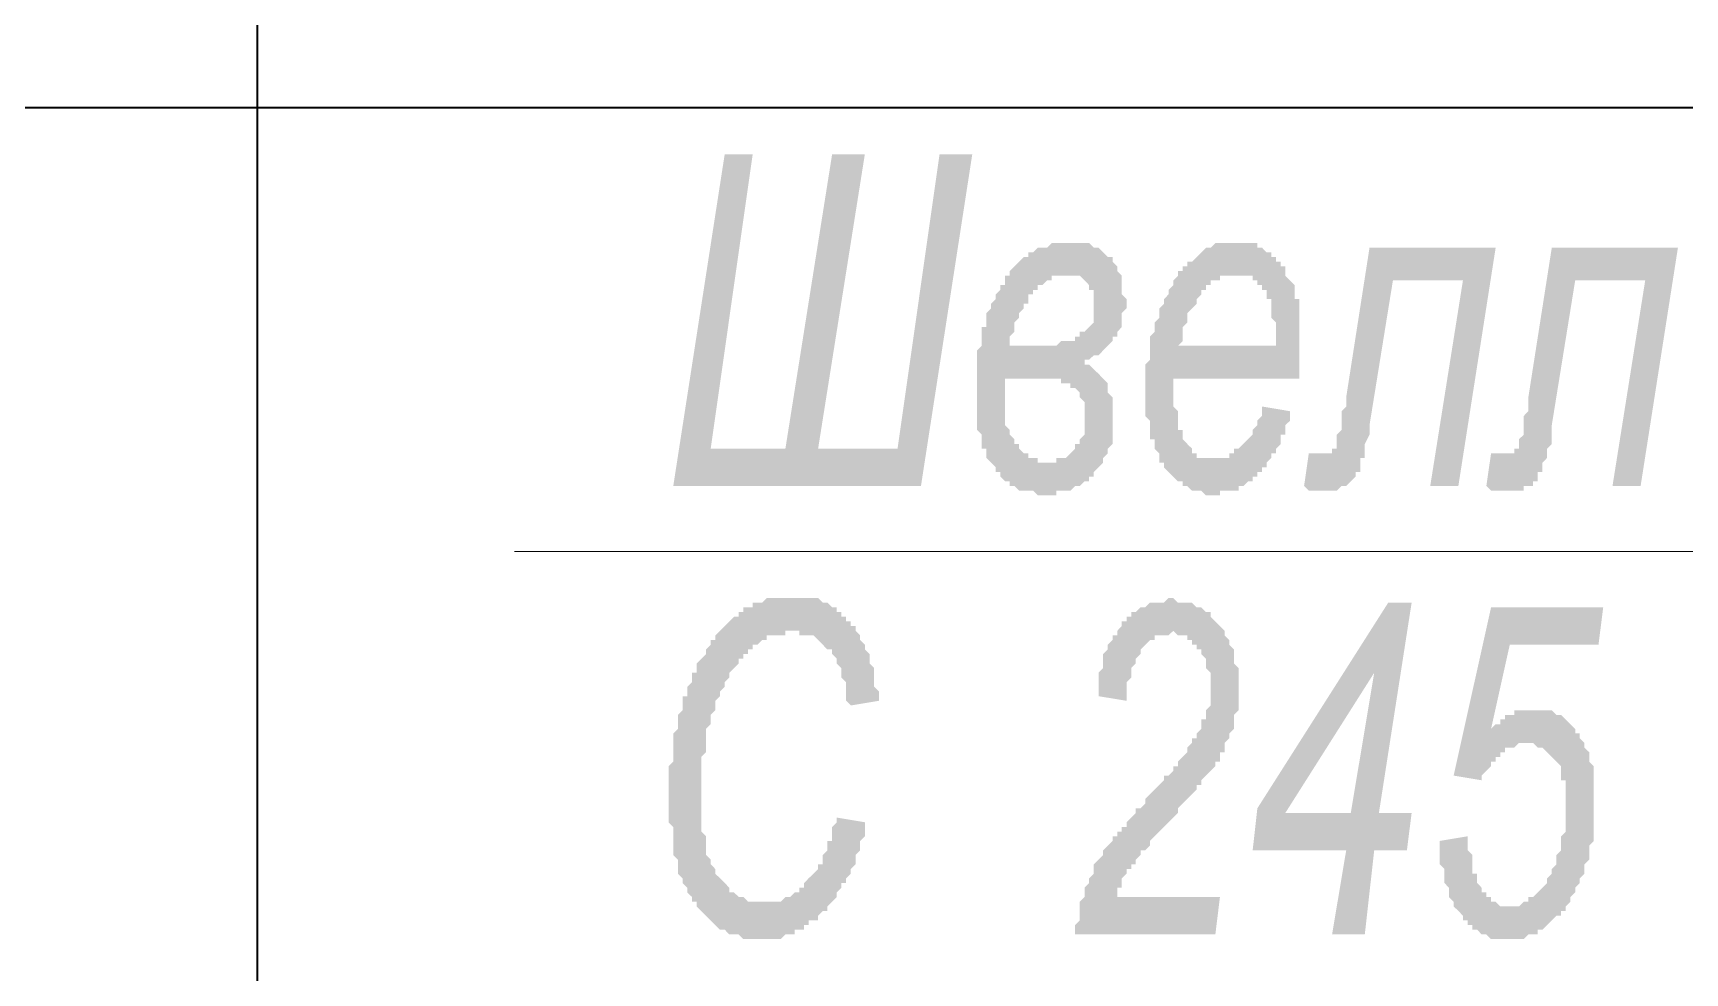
# Model space of a CAD drawing. Header units: millimetres. Extents: x 1372 to 666090, y 1285 to 31551.
# Drawn here: x 626999 to 628473, y 26714 to 27554 of the extents above; entities that cross this region are included whole.
import ezdxf

# ---------------------------------------------------------------- set-up
doc = ezdxf.new("R2010")
doc.units = ezdxf.units.MM
doc.layers.add('PDF _0', color=7, linetype='Continuous')
doc.layers.add('PDF _Аннотация - Текст_Ном._пера__1', color=7, linetype='Continuous')

msp = doc.modelspace()

# ---------------------------------------------------------------- hatches: boundary and pattern name
at = {"layer": 'PDF _Аннотация - Текст_Ном._пера__1', "transparency": 33554559}
for points in [[(627616.3, 27445.3), (627641.3, 27445.3), (627603.8, 27182.5), (627670.5, 27182.5), (627712.2, 27445.3), (627741.4, 27445.3), (627699.7, 27182.5), (627770.6, 27182.5), (627808.1, 27445.3), (627837.3, 27445.3), (627791.5, 27149.1), (627570.4, 27149.1)], [(628191.9, 27361.9), (628304.5, 27361.9), (628271.2, 27149.1), (628246.1, 27149.1), (628275.3, 27332.7), (628212.8, 27332.7), (628191.9, 27203.4), (628191.9, 27199.2), (628191.9, 27195), (628187.7, 27186.7), (628187.7, 27182.5), (628187.7, 27178.3), (628187.7, 27174.2), (628183.6, 27174.2), (628183.6, 27170), (628183.6, 27165.8), (628183.6, 27161.7), (628179.4, 27161.7), (628179.4, 27157.5), (628179.4, 27157.5), (628175.2, 27153.3), (628175.2, 27153.3), (628171.1, 27149.1), (628171.1, 27149.1), (628166.9, 27149.1), (628162.7, 27145), (628162.7, 27145), (628158.5, 27145), (628154.4, 27145), (628154.4, 27145), (628154.4, 27145), (628150.2, 27145), (628146, 27145), (628146, 27145), (628141.9, 27145), (628137.7, 27145), (628137.7, 27145), (628133.5, 27149.1), (628137.7, 27178.3), (628141.9, 27178.3), (628141.9, 27178.3), (628146, 27178.3), (628150.2, 27178.3), (628150.2, 27178.3), (628154.4, 27178.3), (628158.5, 27178.3), (628158.5, 27182.5), (628162.7, 27182.5), (628162.7, 27182.5), (628162.7, 27186.7), (628162.7, 27186.7), (628162.7, 27190.9), (628162.7, 27195), (628162.7, 27195), (628166.9, 27199.2), (628166.9, 27203.4), (628166.9, 27211.7), (628166.9, 27215.9), (628171.1, 27220.1), (628171.1, 27228.4)], [(628354.6, 27361.9), (628467.2, 27361.9), (628433.9, 27149.1), (628408.8, 27149.1), (628438, 27332.7), (628375.5, 27332.7), (628354.6, 27203.4), (628354.6, 27199.2), (628354.6, 27195), (628354.6, 27186.7), (628350.4, 27182.5), (628350.4, 27178.3), (628350.4, 27174.2), (628350.4, 27174.2), (628346.3, 27170), (628346.3, 27165.8), (628346.3, 27161.7), (628342.1, 27161.7), (628342.1, 27157.5), (628342.1, 27157.5), (628342.1, 27153.3), (628337.9, 27153.3), (628337.9, 27149.1), (628333.7, 27149.1), (628329.6, 27149.1), (628329.6, 27145), (628325.4, 27145), (628321.2, 27145), (628321.2, 27145), (628321.2, 27145), (628317.1, 27145), (628312.9, 27145), (628312.9, 27145), (628308.7, 27145), (628304.5, 27145), (628304.5, 27145), (628300.4, 27145), (628296.2, 27149.1), (628300.4, 27178.3), (628304.5, 27178.3), (628308.7, 27178.3), (628308.7, 27178.3), (628312.9, 27178.3), (628317.1, 27178.3), (628317.1, 27178.3), (628321.2, 27178.3), (628321.2, 27182.5), (628325.4, 27182.5), (628325.4, 27182.5), (628325.4, 27186.7), (628325.4, 27186.7), (628325.4, 27190.9), (628329.6, 27195), (628329.6, 27195), (628329.6, 27199.2), (628329.6, 27203.4), (628329.6, 27211.7), (628333.7, 27215.9), (628333.7, 27220.1), (628333.7, 27228.4)], [(627716.4, 26853), (627741.4, 26848.8), (627741.4, 26844.6), (627741.4, 26840.5), (627741.4, 26836.3), (627737.2, 26832.1), (627737.2, 26828), (627737.2, 26823.8), (627733.1, 26819.6), (627733.1, 26815.4), (627733.1, 26811.3), (627728.9, 26807.1), (627728.9, 26807.1), (627728.9, 26802.9), (627724.7, 26798.8), (627724.7, 26794.6), (627720.5, 26794.6), (627720.5, 26790.4), (627716.4, 26786.2), (627716.4, 26782.1), (627716.4, 26782.1), (627712.2, 26777.9), (627712.2, 26777.9), (627708, 26773.7), (627708, 26769.6), (627703.9, 26769.6), (627703.9, 26769.6), (627699.7, 26765.4), (627699.7, 26761.2), (627695.5, 26761.2), (627691.3, 26761.2), (627691.3, 26757), (627687.2, 26757), (627687.2, 26752.9), (627683, 26752.9), (627678.8, 26752.9), (627678.8, 26748.7), (627674.7, 26748.7), (627670.5, 26748.7), (627670.5, 26748.7), (627666.3, 26744.5), (627662.2, 26744.5), (627662.2, 26744.5), (627658, 26744.5), (627653.8, 26744.5), (627653.8, 26744.5), (627649.6, 26744.5), (627649.6, 26744.5), (627645.5, 26744.5), (627641.3, 26744.5), (627641.3, 26744.5), (627637.1, 26744.5), (627633, 26744.5), (627633, 26744.5), (627628.8, 26748.7), (627624.6, 26748.7), (627624.6, 26748.7), (627620.4, 26748.7), (627616.3, 26752.9), (627616.3, 26752.9), (627612.1, 26752.9), (627607.9, 26757), (627607.9, 26757), (627603.8, 26761.2), (627603.8, 26761.2), (627599.6, 26765.4), (627599.6, 26765.4), (627595.4, 26769.6), (627595.4, 26769.6), (627591.2, 26773.7), (627591.2, 26773.7), (627591.2, 26777.9), (627587.1, 26777.9), (627587.1, 26782.1), (627582.9, 26786.2), (627582.9, 26786.2), (627582.9, 26790.4), (627578.7, 26794.6), (627578.7, 26798.8), (627578.7, 26798.8), (627574.6, 26802.9), (627574.6, 26807.1), (627574.6, 26811.3), (627574.6, 26815.4), (627570.4, 26819.6), (627570.4, 26823.8), (627570.4, 26828), (627570.4, 26832.1), (627570.4, 26832.1), (627570.4, 26836.3), (627570.4, 26844.6), (627566.2, 26848.8), (627566.2, 26853), (627566.2, 26857.2), (627566.2, 26861.3), (627566.2, 26865.5), (627566.2, 26869.7), (627566.2, 26869.7), (627566.2, 26878), (627566.2, 26882.2), (627566.2, 26886.3), (627566.2, 26890.5), (627566.2, 26894.7), (627566.2, 26898.9), (627570.4, 26903), (627570.4, 26907.2), (627570.4, 26911.4), (627570.4, 26915.5), (627570.4, 26919.7), (627570.4, 26923.9), (627570.4, 26928.1), (627570.4, 26928.1), (627574.6, 26932.2), (627574.6, 26936.4), (627574.6, 26940.6), (627574.6, 26944.7), (627578.7, 26948.9), (627578.7, 26953.1), (627578.7, 26957.3), (627578.7, 26961.4), (627582.9, 26961.4), (627582.9, 26965.6), (627582.9, 26969.8), (627587.1, 26973.9), (627587.1, 26978.1), (627587.1, 26982.3), (627591.2, 26982.3), (627591.2, 26986.5), (627591.2, 26990.6), (627595.4, 26994.8), (627595.4, 26994.8), (627599.6, 26999), (627599.6, 27003.1), (627599.6, 27003.1), (627603.8, 27007.3), (627603.8, 27011.5), (627607.9, 27011.5), (627607.9, 27015.7), (627612.1, 27019.8), (627612.1, 27019.8), (627616.3, 27024), (627616.3, 27024), (627620.4, 27028.2), (627624.6, 27032.3), (627624.6, 27032.3), (627628.8, 27032.3), (627628.8, 27036.5), (627633, 27036.5), (627633, 27040.7), (627637.1, 27040.7), (627641.3, 27040.7), (627641.3, 27044.9), (627645.5, 27044.9), (627649.6, 27044.9), (627649.6, 27044.9), (627653.8, 27049), (627653.8, 27049), (627658, 27049), (627662.2, 27049), (627666.3, 27049), (627666.3, 27049), (627670.5, 27049), (627674.7, 27049), (627674.7, 27049), (627678.8, 27049), (627683, 27049), (627687.2, 27049), (627687.2, 27049), (627691.3, 27049), (627695.5, 27049), (627695.5, 27049), (627699.7, 27049), (627703.9, 27044.9), (627703.9, 27044.9), (627708, 27044.9), (627712.2, 27040.7), (627712.2, 27040.7), (627716.4, 27040.7), (627716.4, 27036.5), (627720.5, 27036.5), (627720.5, 27032.3), (627724.7, 27032.3), (627724.7, 27028.2), (627728.9, 27028.2), (627728.9, 27024), (627733.1, 27024), (627733.1, 27019.8), (627737.2, 27015.7), (627737.2, 27015.7), (627737.2, 27011.5), (627741.4, 27007.3), (627741.4, 27003.1), (627741.4, 27003.1), (627745.6, 26999), (627745.6, 26994.8), (627745.6, 26990.6), (627749.7, 26986.5), (627749.7, 26982.3), (627749.7, 26978.1), (627749.7, 26973.9), (627749.7, 26969.8), (627753.9, 26965.6), (627753.9, 26961.4), (627753.9, 26957.3), (627753.9, 26957.3), (627728.9, 26953.1), (627724.7, 26957.3), (627724.7, 26961.4), (627724.7, 26969.8), (627724.7, 26973.9), (627724.7, 26973.9), (627720.5, 26978.1), (627720.5, 26982.3), (627720.5, 26986.5), (627716.4, 26990.6), (627716.4, 26994.8), (627716.4, 26994.8), (627712.2, 26999), (627712.2, 27003.1), (627708, 27003.1), (627708, 27003.1), (627703.9, 27007.3), (627703.9, 27007.3), (627699.7, 27011.5), (627699.7, 27011.5), (627695.5, 27015.7), (627695.5, 27015.7), (627691.3, 27015.7), (627687.2, 27015.7), (627683, 27015.7), (627683, 27019.8), (627678.8, 27019.8), (627678.8, 27019.8), (627674.7, 27019.8), (627670.5, 27019.8), (627670.5, 27015.7), (627666.3, 27015.7), (627662.2, 27015.7), (627662.2, 27015.7), (627658, 27015.7), (627653.8, 27015.7), (627653.8, 27011.5), (627649.6, 27011.5), (627649.6, 27011.5), (627645.5, 27007.3), (627641.3, 27007.3), (627641.3, 27003.1), (627637.1, 27003.1), (627637.1, 26999), (627633, 26999), (627633, 26994.8), (627628.8, 26994.8), (627628.8, 26990.6), (627624.6, 26986.5), (627624.6, 26986.5), (627620.4, 26982.3), (627620.4, 26978.1), (627616.3, 26973.9), (627616.3, 26969.8), (627616.3, 26969.8), (627612.1, 26965.6), (627612.1, 26961.4), (627612.1, 26961.4), (627607.9, 26957.3), (627607.9, 26953.1), (627607.9, 26948.9), (627603.8, 26944.7), (627603.8, 26940.6), (627603.8, 26940.6), (627603.8, 26936.4), (627599.6, 26932.2), (627599.6, 26928.1), (627599.6, 26923.9), (627599.6, 26919.7), (627599.6, 26915.5), (627599.6, 26911.4), (627595.4, 26907.2), (627595.4, 26903), (627595.4, 26898.9), (627595.4, 26894.7), (627595.4, 26890.5), (627595.4, 26886.3), (627595.4, 26882.2), (627595.4, 26878), (627595.4, 26873.8), (627595.4, 26869.7), (627595.4, 26865.5), (627595.4, 26861.3), (627595.4, 26857.2), (627595.4, 26853), (627595.4, 26848.8), (627595.4, 26844.6), (627595.4, 26840.5), (627599.6, 26836.3), (627599.6, 26832.1), (627599.6, 26828), (627599.6, 26823.8), (627599.6, 26819.6), (627603.8, 26815.4), (627603.8, 26815.4), (627603.8, 26811.3), (627607.9, 26807.1), (627607.9, 26807.1), (627607.9, 26802.9), (627612.1, 26798.8), (627612.1, 26798.8), (627616.3, 26794.6), (627616.3, 26794.6), (627620.4, 26790.4), (627620.4, 26786.2), (627624.6, 26786.2), (627624.6, 26786.2), (627628.8, 26782.1), (627633, 26782.1), (627633, 26782.1), (627637.1, 26777.9), (627637.1, 26777.9), (627641.3, 26777.9), (627645.5, 26777.9), (627649.6, 26777.9), (627649.6, 26777.9), (627649.6, 26777.9), (627653.8, 26777.9), (627658, 26777.9), (627658, 26777.9), (627662.2, 26777.9), (627666.3, 26777.9), (627666.3, 26777.9), (627670.5, 26782.1), (627674.7, 26782.1), (627674.7, 26782.1), (627678.8, 26786.2), (627683, 26786.2), (627683, 26790.4), (627687.2, 26790.4), (627687.2, 26794.6), (627691.3, 26798.8), (627691.3, 26798.8), (627695.5, 26802.9), (627695.5, 26802.9), (627699.7, 26807.1), (627699.7, 26811.3), (627703.9, 26811.3), (627703.9, 26815.4), (627703.9, 26819.6), (627708, 26823.8), (627708, 26828), (627708, 26832.1), (627712.2, 26832.1), (627712.2, 26836.3), (627712.2, 26840.5), (627712.2, 26844.6), (627716.4, 26848.8), (627716.4, 26853)], [(627929.1, 26748.7), (627929.1, 26752.9), (627929.1, 26757), (627933.3, 26761.2), (627933.3, 26765.4), (627933.3, 26769.6), (627933.3, 26773.7), (627933.3, 26777.9), (627937.5, 26782.1), (627937.5, 26786.2), (627937.5, 26790.4), (627937.5, 26790.4), (627941.6, 26794.6), (627941.6, 26798.8), (627941.6, 26798.8), (627945.8, 26802.9), (627945.8, 26807.1), (627945.8, 26811.3), (627950, 26815.4), (627950, 26815.4), (627954.1, 26819.6), (627954.1, 26823.8), (627958.3, 26828), (627958.3, 26828), (627958.3, 26828), (627962.5, 26832.1), (627962.5, 26832.1), (627962.5, 26836.3), (627966.7, 26836.3), (627966.7, 26840.5), (627970.8, 26840.5), (627970.8, 26844.6), (627975, 26844.6), (627975, 26848.8), (627979.2, 26853), (627979.2, 26853), (627983.3, 26857.2), (627983.3, 26861.3), (627987.5, 26861.3), (627991.7, 26865.5), (627991.7, 26869.7), (627995.9, 26873.8), (628000, 26878), (628004.2, 26882.2), (628004.2, 26882.2), (628008.4, 26886.3), (628008.4, 26890.5), (628012.5, 26890.5), (628016.7, 26894.7), (628016.7, 26898.9), (628020.9, 26898.9), (628020.9, 26903), (628025.1, 26907.2), (628025.1, 26907.2), (628029.2, 26911.4), (628029.2, 26911.4), (628029.2, 26915.5), (628029.2, 26915.5), (628033.4, 26919.7), (628033.4, 26923.9), (628037.6, 26923.9), (628037.6, 26928.1), (628041.7, 26932.2), (628041.7, 26936.4), (628041.7, 26940.6), (628045.9, 26940.6), (628045.9, 26944.7), (628045.9, 26944.7), (628045.9, 26948.9), (628050.1, 26953.1), (628050.1, 26957.3), (628050.1, 26961.4), (628050.1, 26965.6), (628050.1, 26969.8), (628050.1, 26973.9), (628050.1, 26978.1), (628050.1, 26982.3), (628045.9, 26986.5), (628045.9, 26986.5), (628045.9, 26990.6), (628045.9, 26994.8), (628041.7, 26999), (628041.7, 27003.1), (628037.6, 27003.1), (628037.6, 27007.3), (628033.4, 27007.3), (628033.4, 27011.5), (628029.2, 27011.5), (628029.2, 27015.7), (628025.1, 27015.7), (628020.9, 27015.7), (628020.9, 27015.7), (628016.7, 27019.8), (628016.7, 27019.8), (628012.5, 27015.7), (628008.4, 27015.7), (628004.2, 27015.7), (628004.2, 27015.7), (628000, 27015.7), (628000, 27011.5), (627995.9, 27011.5), (627991.7, 27007.3), (627991.7, 27007.3), (627987.5, 27003.1), (627987.5, 27003.1), (627987.5, 26999), (627983.3, 26994.8), (627983.3, 26990.6), (627983.3, 26990.6), (627979.2, 26986.5), (627979.2, 26982.3), (627979.2, 26978.1), (627975, 26973.9), (627975, 26969.8), (627975, 26965.6), (627975, 26961.4), (627975, 26957.3), (627950, 26961.4), (627950, 26965.6), (627950, 26969.8), (627950, 26973.9), (627950, 26978.1), (627950, 26982.3), (627954.1, 26986.5), (627954.1, 26990.6), (627954.1, 26994.8), (627954.1, 26999), (627958.3, 27003.1), (627958.3, 27003.1), (627958.3, 27007.3), (627962.5, 27011.5), (627962.5, 27015.7), (627966.7, 27015.7), (627966.7, 27019.8), (627970.8, 27024), (627970.8, 27024), (627970.8, 27028.2), (627975, 27028.2), (627975, 27032.3), (627979.2, 27032.3), (627979.2, 27036.5), (627983.3, 27036.5), (627987.5, 27040.7), (627987.5, 27040.7), (627991.7, 27040.7), (627995.9, 27044.9), (627995.9, 27044.9), (628000, 27044.9), (628004.2, 27044.9), (628004.2, 27044.9), (628008.4, 27044.9), (628012.5, 27049), (628012.5, 27049), (628016.7, 27049), (628020.9, 27044.9), (628025.1, 27044.9), (628025.1, 27044.9), (628029.2, 27044.9), (628033.4, 27044.9), (628033.4, 27044.9), (628037.6, 27040.7), (628041.7, 27040.7), (628041.7, 27040.7), (628045.9, 27036.5), (628045.9, 27036.5), (628050.1, 27036.5), (628050.1, 27032.3), (628054.3, 27028.2), (628054.3, 27028.2), (628058.4, 27024), (628058.4, 27024), (628062.6, 27019.8), (628062.6, 27015.7), (628066.8, 27011.5), (628066.8, 27007.3), (628066.8, 27007.3), (628070.9, 27003.1), (628070.9, 26999), (628070.9, 26994.8), (628070.9, 26990.6), (628075.1, 26986.5), (628075.1, 26982.3), (628075.1, 26978.1), (628075.1, 26973.9), (628075.1, 26973.9), (628075.1, 26969.8), (628075.1, 26969.8), (628075.1, 26965.6), (628075.1, 26961.4), (628075.1, 26957.3), (628075.1, 26953.1), (628075.1, 26948.9), (628070.9, 26944.7), (628070.9, 26940.6), (628070.9, 26936.4), (628070.9, 26932.2), (628066.8, 26928.1), (628066.8, 26928.1), (628066.8, 26923.9), (628062.6, 26919.7), (628062.6, 26915.5), (628062.6, 26911.4), (628058.4, 26911.4), (628058.4, 26911.4), (628058.4, 26907.2), (628058.4, 26907.2), (628058.4, 26903), (628054.3, 26903), (628054.3, 26898.9), (628054.3, 26898.9), (628050.1, 26894.7), (628050.1, 26894.7), (628045.9, 26890.5), (628045.9, 26890.5), (628041.7, 26886.3), (628041.7, 26882.2), (628037.6, 26882.2), (628037.6, 26878), (628033.4, 26873.8), (628029.2, 26869.7), (628029.2, 26869.7), (628025.1, 26865.5), (628020.9, 26861.3), (628020.9, 26857.2), (628016.7, 26853), (628012.5, 26848.8), (628008.4, 26844.6), (628008.4, 26844.6), (628004.2, 26840.5), (628000, 26836.3), (628000, 26836.3), (627995.9, 26832.1), (627995.9, 26828), (627991.7, 26823.8), (627987.5, 26823.8), (627987.5, 26819.6), (627987.5, 26819.6), (627983.3, 26815.4), (627983.3, 26811.3), (627979.2, 26811.3), (627979.2, 26807.1), (627975, 26807.1), (627975, 26802.9), (627970.8, 26798.8), (627970.8, 26794.6), (627970.8, 26790.4), (627966.7, 26790.4), (627966.7, 26786.2), (627966.7, 26782.1), (628058.4, 26782.1), (628054.3, 26748.7)], [(628254.5, 26832.1), (628279.5, 26836.3), (628279.5, 26832.1), (628279.5, 26828), (628279.5, 26828), (628279.5, 26823.8), (628283.7, 26819.6), (628283.7, 26815.4), (628283.7, 26811.3), (628283.7, 26807.1), (628283.7, 26802.9), (628287.9, 26802.9), (628287.9, 26798.8), (628287.9, 26794.6), (628292, 26790.4), (628292, 26786.2), (628296.2, 26786.2), (628296.2, 26782.1), (628300.4, 26782.1), (628300.4, 26777.9), (628304.5, 26777.9), (628308.7, 26773.7), (628308.7, 26773.7), (628312.9, 26773.7), (628317.1, 26773.7), (628317.1, 26773.7), (628317.1, 26773.7), (628321.2, 26773.7), (628325.4, 26773.7), (628325.4, 26773.7), (628329.6, 26777.9), (628333.7, 26777.9), (628333.7, 26782.1), (628337.9, 26782.1), (628342.1, 26786.2), (628342.1, 26786.2), (628342.1, 26786.2), (628346.3, 26790.4), (628346.3, 26790.4), (628350.4, 26794.6), (628350.4, 26798.8), (628350.4, 26798.8), (628354.6, 26802.9), (628354.6, 26807.1), (628358.8, 26811.3), (628358.8, 26815.4), (628358.8, 26819.6), (628358.8, 26819.6), (628362.9, 26823.8), (628362.9, 26828), (628362.9, 26832.1), (628362.9, 26836.3), (628367.1, 26840.5), (628367.1, 26844.6), (628367.1, 26848.8), (628367.1, 26848.8), (628367.1, 26853), (628367.1, 26857.2), (628367.1, 26861.3), (628367.1, 26865.5), (628367.1, 26869.7), (628367.1, 26873.8), (628367.1, 26878), (628367.1, 26882.2), (628367.1, 26886.3), (628362.9, 26886.3), (628362.9, 26890.5), (628362.9, 26894.7), (628362.9, 26898.9), (628358.8, 26903), (628358.8, 26903), (628354.6, 26907.2), (628354.6, 26907.2), (628350.4, 26911.4), (628350.4, 26911.4), (628346.3, 26915.5), (628342.1, 26915.5), (628342.1, 26915.5), (628337.9, 26919.7), (628333.7, 26919.7), (628333.7, 26919.7), (628329.6, 26919.7), (628329.6, 26919.7), (628325.4, 26919.7), (628321.2, 26915.5), (628321.2, 26915.5), (628317.1, 26915.5), (628312.9, 26915.5), (628312.9, 26911.4), (628308.7, 26911.4), (628308.7, 26907.2), (628304.5, 26907.2), (628304.5, 26903), (628300.4, 26903), (628300.4, 26898.9), (628296.2, 26894.7), (628296.2, 26894.7), (628292, 26890.5), (628292, 26886.3), (628267, 26890.5), (628300.4, 27040.7), (628400.5, 27040.7), (628396.3, 27007.3), (628317.1, 27007.3), (628300.4, 26932.2), (628304.5, 26936.4), (628308.7, 26936.4), (628308.7, 26940.6), (628312.9, 26940.6), (628312.9, 26944.7), (628317.1, 26944.7), (628321.2, 26944.7), (628321.2, 26944.7), (628321.2, 26948.9), (628325.4, 26948.9), (628329.6, 26948.9), (628329.6, 26948.9), (628333.7, 26948.9), (628337.9, 26948.9), (628337.9, 26948.9), (628342.1, 26948.9), (628346.3, 26948.9), (628346.3, 26948.9), (628350.4, 26948.9), (628354.6, 26948.9), (628354.6, 26948.9), (628358.8, 26944.7), (628362.9, 26944.7), (628362.9, 26944.7), (628367.1, 26940.6), (628367.1, 26940.6), (628371.3, 26936.4), (628371.3, 26936.4), (628375.5, 26932.2), (628375.5, 26928.1), (628379.6, 26928.1), (628379.6, 26923.9), (628379.6, 26923.9), (628383.8, 26919.7), (628383.8, 26915.5), (628388, 26911.4), (628388, 26911.4), (628388, 26907.2), (628388, 26903), (628392.1, 26898.9), (628392.1, 26894.7), (628392.1, 26890.5), (628392.1, 26886.3), (628392.1, 26882.2), (628392.1, 26878), (628392.1, 26873.8), (628392.1, 26869.7), (628392.1, 26865.5), (628392.1, 26861.3), (628392.1, 26857.2), (628392.1, 26853), (628392.1, 26848.8), (628392.1, 26844.6), (628392.1, 26840.5), (628392.1, 26836.3), (628392.1, 26832.1), (628388, 26828), (628388, 26828), (628388, 26823.8), (628388, 26819.6), (628388, 26815.4), (628383.8, 26811.3), (628383.8, 26807.1), (628383.8, 26802.9), (628379.6, 26798.8), (628379.6, 26794.6), (628379.6, 26794.6), (628375.5, 26790.4), (628375.5, 26786.2), (628371.3, 26782.1), (628371.3, 26777.9), (628371.3, 26777.9), (628367.1, 26773.7), (628367.1, 26769.6), (628362.9, 26769.6), (628362.9, 26765.4), (628358.8, 26765.4), (628354.6, 26761.2), (628354.6, 26761.2), (628350.4, 26757), (628350.4, 26757), (628346.3, 26752.9), (628342.1, 26752.9), (628342.1, 26748.7), (628337.9, 26748.7), (628333.7, 26748.7), (628333.7, 26748.7), (628329.6, 26744.5), (628325.4, 26744.5), (628325.4, 26744.5), (628321.2, 26744.5), (628317.1, 26744.5), (628317.1, 26744.5), (628312.9, 26744.5), (628312.9, 26744.5), (628308.7, 26744.5), (628304.5, 26744.5), (628304.5, 26744.5), (628300.4, 26744.5), (628296.2, 26748.7), (628296.2, 26748.7), (628292, 26748.7), (628287.9, 26752.9), (628287.9, 26752.9), (628283.7, 26752.9), (628283.7, 26757), (628279.5, 26757), (628279.5, 26761.2), (628275.3, 26761.2), (628275.3, 26765.4), (628271.2, 26769.6), (628271.2, 26769.6), (628267, 26773.7), (628267, 26777.9), (628262.8, 26782.1), (628262.8, 26786.2), (628262.8, 26786.2), (628262.8, 26790.4), (628258.7, 26794.6), (628258.7, 26798.8), (628258.7, 26802.9), (628258.7, 26807.1), (628254.5, 26811.3), (628254.5, 26815.4), (628254.5, 26819.6), (628254.5, 26823.8), (628254.5, 26828), (628254.5, 26828), (628254.5, 26832.1), (628254.5, 26832.1)]]:
    msp.add_hatch(color=256, dxfattribs=at).paths.add_polyline_path(points)
h = msp.add_hatch(color=256, dxfattribs=at)
h.paths.add_polyline_path([(627937.5, 27261.8), (627937.5, 27257.6), (627941.6, 27257.6), (627945.8, 27253.4), (627945.8, 27253.4), (627950, 27249.3), (627950, 27249.3), (627954.1, 27245.1), (627954.1, 27245.1), (627958.3, 27240.9), (627958.3, 27236.7), (627958.3, 27232.6), (627962.5, 27228.4), (627962.5, 27228.4), (627962.5, 27224.2), (627962.5, 27220.1), (627962.5, 27215.9), (627962.5, 27211.7), (627962.5, 27211.7), (627962.5, 27207.5), (627962.5, 27203.4), (627962.5, 27199.2), (627962.5, 27195), (627962.5, 27190.9), (627962.5, 27186.7), (627958.3, 27182.5), (627958.3, 27182.5), (627958.3, 27178.3), (627954.1, 27174.2), (627954.1, 27170), (627950, 27165.8), (627950, 27165.8), (627950, 27165.8), (627945.8, 27161.7), (627945.8, 27157.5), (627941.6, 27157.5), (627941.6, 27153.3), (627937.5, 27153.3), (627937.5, 27153.3), (627933.3, 27149.1), (627933.3, 27149.1), (627929.1, 27149.1), (627924.9, 27145), (627924.9, 27145), (627920.8, 27145), (627916.6, 27145), (627912.4, 27145), (627912.4, 27140.8), (627908.3, 27140.8), (627904.1, 27140.8), (627904.1, 27140.8), (627899.9, 27140.8), (627895.7, 27140.8), (627891.6, 27145), (627891.6, 27145), (627887.4, 27145), (627883.2, 27145), (627883.2, 27145), (627879.1, 27145), (627874.9, 27149.1), (627874.9, 27149.1), (627870.7, 27149.1), (627870.7, 27153.3), (627866.5, 27153.3), (627866.5, 27153.3), (627862.4, 27157.5), (627862.4, 27161.7), (627858.2, 27161.7), (627858.2, 27165.8), (627854, 27170), (627854, 27170), (627849.9, 27174.2), (627849.9, 27178.3), (627849.9, 27182.5), (627845.7, 27182.5), (627845.7, 27186.7), (627845.7, 27190.9), (627845.7, 27195), (627841.5, 27199.2), (627841.5, 27203.4), (627841.5, 27207.5), (627841.5, 27211.7), (627841.5, 27215.9), (627841.5, 27220.1), (627841.5, 27224.2), (627841.5, 27228.4), (627841.5, 27228.4), (627841.5, 27232.6), (627841.5, 27236.7), (627841.5, 27240.9), (627841.5, 27245.1), (627841.5, 27249.3), (627841.5, 27253.4), (627841.5, 27257.6), (627841.5, 27261.8), (627841.5, 27265.9), (627841.5, 27270.1), (627845.7, 27274.3), (627845.7, 27278.5), (627845.7, 27282.6), (627845.7, 27286.8), (627845.7, 27291), (627849.9, 27291), (627849.9, 27295.1), (627849.9, 27299.3), (627849.9, 27303.5), (627854, 27307.7), (627854, 27311.8), (627854, 27311.8), (627858.2, 27316), (627858.2, 27320.2), (627862.4, 27324.3), (627862.4, 27328.5), (627862.4, 27328.5), (627866.5, 27328.5), (627866.5, 27332.7), (627866.5, 27336.9), (627870.7, 27336.9), (627870.7, 27341), (627874.9, 27345.2), (627874.9, 27345.2), (627879.1, 27349.4), (627879.1, 27349.4), (627883.2, 27353.5), (627887.4, 27353.5), (627887.4, 27357.7), (627891.6, 27357.7), (627891.6, 27357.7), (627895.7, 27361.9), (627899.9, 27361.9), (627899.9, 27361.9), (627904.1, 27361.9), (627908.3, 27366.1), (627908.3, 27366.1), (627912.4, 27366.1), (627916.6, 27366.1), (627916.6, 27366.1), (627920.8, 27366.1), (627924.9, 27366.1), (627924.9, 27366.1), (627929.1, 27366.1), (627933.3, 27366.1), (627933.3, 27366.1), (627937.5, 27366.1), (627941.6, 27366.1), (627941.6, 27366.1), (627945.8, 27361.9), (627950, 27361.9), (627950, 27361.9), (627954.1, 27357.7), (627954.1, 27357.7), (627958.3, 27353.5), (627958.3, 27353.5), (627962.5, 27353.5), (627962.5, 27349.4), (627966.7, 27345.2), (627966.7, 27341), (627966.7, 27341), (627970.8, 27336.9), (627970.8, 27332.7), (627970.8, 27328.5), (627970.8, 27324.3), (627970.8, 27320.2), (627975, 27316), (627975, 27311.8), (627975, 27307.7), (627970.8, 27303.5), (627970.8, 27299.3), (627970.8, 27299.3), (627970.8, 27295.1), (627970.8, 27291), (627966.7, 27286.8), (627966.7, 27282.6), (627962.5, 27282.6), (627962.5, 27278.5), (627962.5, 27278.5), (627958.3, 27274.3), (627958.3, 27274.3), (627954.1, 27270.1), (627954.1, 27270.1), (627950, 27265.9), (627950, 27265.9), (627945.8, 27265.9), (627941.6, 27261.8), (627937.5, 27261.8), (627937.5, 27261.8), (627937.5, 27261.8)], flags=0)
h.paths.add_polyline_path([(627870.7, 27274.3), (627874.9, 27274.3), (627879.1, 27274.3), (627879.1, 27274.3), (627883.2, 27274.3), (627887.4, 27274.3), (627887.4, 27274.3), (627887.4, 27274.3), (627891.6, 27274.3), (627895.7, 27274.3), (627899.9, 27274.3), (627904.1, 27274.3), (627904.1, 27274.3), (627908.3, 27274.3), (627912.4, 27274.3), (627916.6, 27278.5), (627916.6, 27278.5), (627920.8, 27278.5), (627920.8, 27278.5), (627924.9, 27278.5), (627929.1, 27278.5), (627929.1, 27282.6), (627933.3, 27282.6), (627933.3, 27282.6), (627933.3, 27286.8), (627937.5, 27286.8), (627941.6, 27291), (627941.6, 27291), (627945.8, 27295.1), (627945.8, 27299.3), (627945.8, 27303.5), (627945.8, 27307.7), (627945.8, 27307.7), (627945.8, 27311.8), (627945.8, 27316), (627945.8, 27320.2), (627945.8, 27324.3), (627941.6, 27324.3), (627941.6, 27328.5), (627941.6, 27328.5), (627937.5, 27332.7), (627937.5, 27332.7), (627933.3, 27336.9), (627929.1, 27336.9), (627929.1, 27336.9), (627924.9, 27336.9), (627924.9, 27336.9), (627920.8, 27336.9), (627916.6, 27336.9), (627916.6, 27336.9), (627912.4, 27336.9), (627908.3, 27336.9), (627908.3, 27332.7), (627904.1, 27332.7), (627904.1, 27332.7), (627899.9, 27328.5), (627895.7, 27328.5), (627895.7, 27324.3), (627891.6, 27324.3), (627891.6, 27320.2), (627887.4, 27320.2), (627887.4, 27316), (627887.4, 27311.8), (627883.2, 27311.8), (627883.2, 27307.7), (627879.1, 27303.5), (627879.1, 27299.3), (627879.1, 27299.3), (627874.9, 27295.1), (627874.9, 27291), (627874.9, 27286.8), (627870.7, 27282.6), (627870.7, 27278.5), (627870.7, 27274.3)], flags=0)
h.paths.add_polyline_path([(627866.5, 27245.1), (627866.5, 27240.9), (627866.5, 27236.7), (627866.5, 27232.6), (627866.5, 27228.4), (627866.5, 27228.4), (627866.5, 27224.2), (627866.5, 27220.1), (627866.5, 27215.9), (627866.5, 27211.7), (627866.5, 27207.5), (627866.5, 27203.4), (627870.7, 27199.2), (627870.7, 27199.2), (627870.7, 27195), (627874.9, 27190.9), (627874.9, 27186.7), (627874.9, 27186.7), (627879.1, 27186.7), (627879.1, 27182.5), (627883.2, 27178.3), (627883.2, 27178.3), (627887.4, 27178.3), (627887.4, 27174.2), (627891.6, 27174.2), (627895.7, 27174.2), (627895.7, 27170), (627899.9, 27170), (627904.1, 27170), (627904.1, 27170), (627908.3, 27170), (627912.4, 27170), (627912.4, 27174.2), (627916.6, 27174.2), (627920.8, 27174.2), (627920.8, 27174.2), (627924.9, 27178.3), (627924.9, 27178.3), (627929.1, 27182.5), (627929.1, 27182.5), (627929.1, 27186.7), (627933.3, 27186.7), (627933.3, 27190.9), (627937.5, 27195), (627937.5, 27199.2), (627937.5, 27203.4), (627937.5, 27207.5), (627937.5, 27211.7), (627937.5, 27215.9), (627937.5, 27220.1), (627937.5, 27224.2), (627937.5, 27224.2), (627933.3, 27228.4), (627933.3, 27232.6), (627929.1, 27236.7), (627929.1, 27236.7), (627924.9, 27236.7), (627924.9, 27240.9), (627924.9, 27240.9), (627920.8, 27240.9), (627920.8, 27240.9), (627916.6, 27240.9), (627916.6, 27245.1), (627912.4, 27245.1), (627912.4, 27245.1), (627908.3, 27245.1), (627904.1, 27245.1), (627899.9, 27245.1), (627899.9, 27245.1), (627895.7, 27245.1), (627891.6, 27245.1), (627887.4, 27245.1), (627883.2, 27245.1), (627879.1, 27245.1), (627879.1, 27245.1), (627874.9, 27245.1), (627874.9, 27245.1), (627870.7, 27245.1), (627866.5, 27245.1)], flags=0)
h = msp.add_hatch(color=256, dxfattribs=at)
h.paths.add_polyline_path([(628096, 27220.1), (628121, 27215.9), (628121, 27211.7), (628121, 27211.7), (628121, 27207.5), (628116.8, 27203.4), (628116.8, 27199.2), (628116.8, 27195), (628112.7, 27195), (628112.7, 27190.9), (628112.7, 27186.7), (628108.5, 27182.5), (628108.5, 27178.3), (628104.3, 27178.3), (628104.3, 27174.2), (628100.1, 27170), (628100.1, 27165.8), (628096, 27165.8), (628096, 27161.7), (628091.8, 27161.7), (628091.8, 27157.5), (628087.6, 27157.5), (628087.6, 27153.3), (628083.5, 27153.3), (628079.3, 27149.1), (628079.3, 27149.1), (628075.1, 27149.1), (628075.1, 27145), (628070.9, 27145), (628066.8, 27145), (628066.8, 27145), (628062.6, 27145), (628058.4, 27145), (628058.4, 27140.8), (628054.3, 27140.8), (628050.1, 27140.8), (628050.1, 27140.8), (628045.9, 27140.8), (628041.7, 27145), (628037.6, 27145), (628037.6, 27145), (628033.4, 27145), (628033.4, 27145), (628029.2, 27149.1), (628025.1, 27149.1), (628025.1, 27153.3), (628020.9, 27153.3), (628020.9, 27153.3), (628016.7, 27157.5), (628016.7, 27157.5), (628012.5, 27161.7), (628012.5, 27161.7), (628008.4, 27165.8), (628008.4, 27170), (628004.2, 27170), (628004.2, 27174.2), (628004.2, 27178.3), (628000, 27182.5), (628000, 27186.7), (628000, 27186.7), (628000, 27190.9), (627995.9, 27190.9), (627995.9, 27195), (627995.9, 27199.2), (627995.9, 27203.4), (627995.9, 27207.5), (627991.7, 27211.7), (627991.7, 27215.9), (627991.7, 27220.1), (627991.7, 27224.2), (627991.7, 27228.4), (627991.7, 27232.6), (627991.7, 27232.6), (627991.7, 27236.7), (627991.7, 27240.9), (627991.7, 27245.1), (627991.7, 27249.3), (627991.7, 27253.4), (627991.7, 27257.6), (627995.9, 27261.8), (627995.9, 27265.9), (627995.9, 27270.1), (627995.9, 27274.3), (627995.9, 27278.5), (627995.9, 27282.6), (628000, 27286.8), (628000, 27291), (628000, 27295.1), (628000, 27295.1), (628004.2, 27299.3), (628004.2, 27303.5), (628004.2, 27307.7), (628008.4, 27311.8), (628008.4, 27311.8), (628008.4, 27316), (628012.5, 27320.2), (628012.5, 27324.3), (628016.7, 27328.5), (628016.7, 27332.7), (628016.7, 27332.7), (628020.9, 27336.9), (628020.9, 27341), (628025.1, 27341), (628025.1, 27345.2), (628029.2, 27345.2), (628029.2, 27349.4), (628033.4, 27349.4), (628033.4, 27349.4), (628037.6, 27353.5), (628037.6, 27353.5), (628041.7, 27357.7), (628041.7, 27357.7), (628045.9, 27361.9), (628050.1, 27361.9), (628050.1, 27361.9), (628054.3, 27366.1), (628058.4, 27366.1), (628058.4, 27366.1), (628062.6, 27366.1), (628066.8, 27366.1), (628066.8, 27366.1), (628070.9, 27366.1), (628070.9, 27366.1), (628075.1, 27366.1), (628079.3, 27366.1), (628083.5, 27366.1), (628083.5, 27366.1), (628087.6, 27366.1), (628091.8, 27366.1), (628091.8, 27361.9), (628096, 27361.9), (628096, 27361.9), (628100.1, 27357.7), (628104.3, 27357.7), (628104.3, 27353.5), (628108.5, 27353.5), (628108.5, 27349.4), (628112.7, 27349.4), (628112.7, 27345.2), (628116.8, 27345.2), (628116.8, 27341), (628116.8, 27336.9), (628121, 27332.7), (628121, 27332.7), (628125.2, 27328.5), (628125.2, 27324.3), (628125.2, 27320.2), (628125.2, 27316), (628129.3, 27316), (628129.3, 27311.8), (628129.3, 27307.7), (628129.3, 27303.5), (628129.3, 27299.3), (628129.3, 27295.1), (628129.3, 27291), (628129.3, 27286.8), (628129.3, 27282.6), (628129.3, 27278.5), (628129.3, 27274.3), (628129.3, 27270.1), (628129.3, 27265.9), (628129.3, 27261.8), (628129.3, 27257.6), (628129.3, 27253.4), (628129.3, 27249.3), (628129.3, 27245.1), (628016.7, 27245.1), (628016.7, 27240.9), (628016.7, 27236.7), (628016.7, 27232.6), (628016.7, 27228.4), (628016.7, 27224.2), (628016.7, 27220.1), (628020.9, 27215.9), (628020.9, 27211.7), (628020.9, 27207.5), (628020.9, 27203.4), (628020.9, 27199.2), (628025.1, 27199.2), (628025.1, 27195), (628025.1, 27190.9), (628029.2, 27186.7), (628029.2, 27186.7), (628029.2, 27186.7), (628033.4, 27182.5), (628033.4, 27178.3), (628037.6, 27178.3), (628037.6, 27174.2), (628041.7, 27174.2), (628045.9, 27174.2), (628045.9, 27174.2), (628050.1, 27174.2), (628050.1, 27174.2), (628054.3, 27174.2), (628058.4, 27174.2), (628058.4, 27174.2), (628062.6, 27174.2), (628066.8, 27174.2), (628066.8, 27178.3), (628070.9, 27178.3), (628070.9, 27182.5), (628075.1, 27182.5), (628079.3, 27186.7), (628079.3, 27186.7), (628083.5, 27190.9), (628083.5, 27190.9), (628087.6, 27195), (628087.6, 27199.2), (628087.6, 27199.2), (628091.8, 27203.4), (628091.8, 27207.5), (628096, 27211.7), (628096, 27215.9), (628096, 27220.1), (628096, 27220.1)], flags=0)
h.paths.add_polyline_path([(628020.9, 27274.3), (628108.5, 27274.3), (628108.5, 27278.5), (628108.5, 27282.6), (628108.5, 27286.8), (628108.5, 27291), (628108.5, 27295.1), (628104.3, 27299.3), (628104.3, 27303.5), (628104.3, 27307.7), (628104.3, 27311.8), (628104.3, 27316), (628100.1, 27316), (628100.1, 27320.2), (628100.1, 27324.3), (628096, 27324.3), (628096, 27328.5), (628091.8, 27328.5), (628091.8, 27332.7), (628087.6, 27332.7), (628087.6, 27336.9), (628083.5, 27336.9), (628079.3, 27336.9), (628079.3, 27336.9), (628075.1, 27336.9), (628070.9, 27336.9), (628070.9, 27336.9), (628066.8, 27336.9), (628062.6, 27336.9), (628062.6, 27336.9), (628058.4, 27336.9), (628058.4, 27332.7), (628054.3, 27332.7), (628050.1, 27332.7), (628050.1, 27328.5), (628045.9, 27328.5), (628045.9, 27324.3), (628041.7, 27324.3), (628041.7, 27320.2), (628037.6, 27316), (628037.6, 27316), (628037.6, 27311.8), (628033.4, 27307.7), (628033.4, 27307.7), (628029.2, 27303.5), (628029.2, 27299.3), (628029.2, 27295.1), (628025.1, 27291), (628025.1, 27286.8), (628025.1, 27282.6), (628025.1, 27278.5), (628020.9, 27274.3), (628020.9, 27274.3)], flags=0)
h = msp.add_hatch(color=256, dxfattribs=at)
h.paths.add_polyline_path([(628158.5, 26748.7), (628171.1, 26823.8), (628087.6, 26823.8), (628091.8, 26861.3), (628208.6, 27044.9), (628229.5, 27044.9), (628200.3, 26857.2), (628229.5, 26857.2), (628225.3, 26823.8), (628196.1, 26823.8), (628187.7, 26748.7)], flags=0)
h.paths.add_polyline_path([(628175.2, 26857.2), (628196.1, 26982.3), (628116.8, 26857.2)], flags=0)

# ---------------------------------------------------------------- linework, layer by layer
at = {"layer": 'PDF _0', "lineweight": 35}
for points in [[(627199.1, 28972), (627199.1, 19565.6)], [(619774, 27487), (638090.6, 27487)]]:
    msp.add_lwpolyline(points, dxfattribs=at)
at = {"layer": 'PDF _0', "lineweight": 9}
msp.add_lwpolyline([(627428.6, 27090.7), (631791.8, 27090.7)], dxfattribs=at)

doc.saveas('drawing.dxf')
